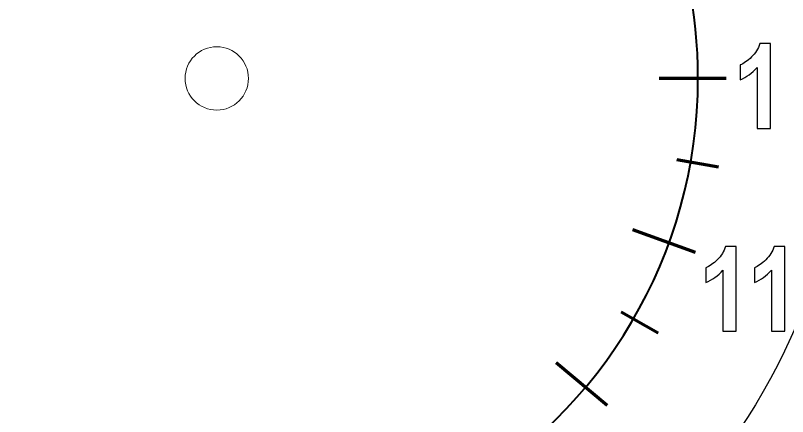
# Model space of a CAD drawing. Header units: inches. Extents: x -11.96 to -8.07, y 2.37 to 5.86.
# Drawn here: x -10.663 to -8.947, y 3.365 to 4.258 of the extents above; entities that cross this region are included whole.
import ezdxf

# ---------------------------------------------------------------- set-up
doc = ezdxf.new("R2010")
doc.units = ezdxf.units.IN
doc.header["$MEASUREMENT"] = 0
for name, color, linetype in [('Cut Vectors', 7, 'Continuous'), ('Disclaimer', 7, 'Continuous'), ('Gauge Face', 7, 'Continuous'), ('PCB Vectors', 7, 'Continuous')]:
    doc.layers.add(name, color=color, linetype=linetype)

msp = doc.modelspace()

# ---------------------------------------------------------------- linework, layer by layer
at = {"layer": 'Cut Vectors', "lineweight": 9}
msp.add_ellipse((-10.2158, 4.1179), major_axis=(0, 1.745), ratio=1, dxfattribs=at)
msp.add_ellipse((-10.2158, 4.1179), major_axis=(0, 1.745), ratio=1, dxfattribs=at)
msp.add_ellipse((-10.2158, 4.1179), major_axis=(0, 1.745), ratio=1, dxfattribs=at)
msp.add_ellipse((-10.2158, 4.1179), major_axis=(0, 1.745), ratio=1, dxfattribs=at)
msp.add_ellipse((-10.2158, 4.1179), major_axis=(0, 1.745), ratio=1, dxfattribs=at)
msp.add_ellipse((-10.2158, 4.1179), major_axis=(0, 1.745), ratio=1, dxfattribs=at)
msp.add_ellipse((-10.2158, 4.1179), major_axis=(0, 1.745), ratio=1, dxfattribs=at)
msp.add_ellipse((-10.2158, 4.1179), major_axis=(0, 1.745), ratio=1, dxfattribs=at)
msp.add_ellipse((-10.2158, 4.1179), major_axis=(0, 1.745), ratio=1, dxfattribs=at)
msp.add_ellipse((-10.2158, 4.1179), major_axis=(0, 1.745), ratio=1, dxfattribs=at)
msp.add_ellipse((-10.2158, 4.1179), major_axis=(0, 1.745), ratio=1, dxfattribs=at)
msp.add_ellipse((-10.2158, 4.1179), major_axis=(0, 1.745), ratio=1, dxfattribs=at)
msp.add_ellipse((-10.2158, 4.1179), major_axis=(0, 1.745), ratio=1, dxfattribs=at)
msp.add_ellipse((-10.2158, 4.1179), major_axis=(0, 1.745), ratio=1, dxfattribs=at)
msp.add_ellipse((-10.2158, 4.1179), major_axis=(0, 1.745), ratio=1, dxfattribs=at)
msp.add_ellipse((-10.2158, 4.1179), major_axis=(0, 1.745), ratio=1, dxfattribs=at)
msp.add_ellipse((-10.2158, 4.1179), major_axis=(0, 1.745), ratio=1, dxfattribs=at)
at = {"layer": 'Disclaimer'}
msp.add_ellipse((-10.2158, 4.1179), major_axis=(0, 1.4002), ratio=1, dxfattribs=at)
at = {"layer": 'Gauge Face', "lineweight": 40}
msp.add_open_spline([(-9.6809, 3.1913), (-9.3611, 3.3763), (-9.146, 3.722), (-9.146, 4.118), (-9.146, 4.7088), (-9.625, 5.1878), (-10.2159, 5.1878), (-10.8067, 5.1878), (-11.2857, 4.7088), (-11.2857, 4.118), (-11.2857, 3.722), (-11.0706, 3.3763), (-10.7508, 3.1913)], degree=3, knots=[0, 0, 0, 0, 0.25, 0.25, 0.25, 0.5, 0.5, 0.5, 0.75, 0.75, 0.75, 1, 1, 1, 1], dxfattribs=at)
at = {"layer": 'Gauge Face'}
for points in [[(-8.9848, 4.0066), (-8.9848, 4.0066), (-9.0145, 4.0066), (-9.0145, 4.0066), (-9.0145, 4.0066), (-9.0145, 4.1423), (-9.0145, 4.1423), (-9.0255, 4.1299), (-9.0381, 4.1207), (-9.0525, 4.115), (-9.0525, 4.115), (-9.0525, 4.1478), (-9.0525, 4.1478), (-9.0444, 4.1509), (-9.0357, 4.1569), (-9.0271, 4.1656), (-9.0182, 4.174), (-9.0121, 4.184), (-9.0087, 4.1953), (-9.0087, 4.1953), (-8.9848, 4.1953), (-8.9848, 4.1953), (-8.9848, 4.1953), (-8.9848, 4.0066), (-8.9848, 4.0066)], [(-9.0608, 3.5555), (-9.0608, 3.5555), (-9.0905, 3.5555), (-9.0905, 3.5555), (-9.0905, 3.5555), (-9.0905, 3.6912), (-9.0905, 3.6912), (-9.1015, 3.6789), (-9.1141, 3.6697), (-9.1285, 3.6639), (-9.1285, 3.6639), (-9.1285, 3.6967), (-9.1285, 3.6967), (-9.1204, 3.6998), (-9.1117, 3.7059), (-9.1031, 3.7145), (-9.0941, 3.7229), (-9.0881, 3.7329), (-9.0847, 3.7442), (-9.0847, 3.7442), (-9.0608, 3.7442), (-9.0608, 3.7442), (-9.0608, 3.7442), (-9.0608, 3.5555), (-9.0608, 3.5555)], [(-8.9529, 3.5555), (-8.9529, 3.5555), (-8.9826, 3.5555), (-8.9826, 3.5555), (-8.9826, 3.5555), (-8.9826, 3.6912), (-8.9826, 3.6912), (-8.9936, 3.6789), (-9.0062, 3.6697), (-9.0206, 3.6639), (-9.0206, 3.6639), (-9.0206, 3.6967), (-9.0206, 3.6967), (-9.0125, 3.6998), (-9.0038, 3.7059), (-8.9952, 3.7145), (-8.9863, 3.7229), (-8.9802, 3.7329), (-8.9768, 3.7442), (-8.9768, 3.7442), (-8.9529, 3.7442), (-8.9529, 3.7442), (-8.9529, 3.7442), (-8.9529, 3.5555), (-8.9529, 3.5555)]]:
    msp.add_open_spline(points, degree=3, knots=[0, 0, 0, 0, 0.125, 0.125, 0.125, 0.25, 0.25, 0.25, 0.375, 0.375, 0.375, 0.5, 0.5, 0.5, 0.625, 0.625, 0.625, 0.75, 0.75, 0.75, 0.875, 0.875, 0.875, 1, 1, 1, 1], dxfattribs=at)
at = {"layer": 'Gauge Face', "lineweight": 100}
for points in [[(-9.083, 4.1179), (-9.083, 4.1179), (-9.2321, 4.1179), (-9.2321, 4.1179)], [(-9.1931, 3.9376), (-9.1931, 3.9376), (-9.1001, 3.9212), (-9.1001, 3.9212)], [(-9.1513, 3.7305), (-9.1513, 3.7305), (-9.2909, 3.7813), (-9.2909, 3.7813)], [(-9.3164, 3.5987), (-9.3164, 3.5987), (-9.2347, 3.5515), (-9.2347, 3.5515)], [(-9.348, 3.3897), (-9.348, 3.3897), (-9.4615, 3.485), (-9.4615, 3.485)]]:
    msp.add_open_spline(points, degree=3, dxfattribs=at)
at = {"layer": 'PCB Vectors', "lineweight": 9}
msp.add_open_spline([(-10.2158, 4.0474), (-10.2548, 4.0474), (-10.2863, 4.079), (-10.2863, 4.1179), (-10.2863, 4.1569), (-10.2548, 4.1884), (-10.2158, 4.1884), (-10.1769, 4.1884), (-10.1453, 4.1569), (-10.1453, 4.1179), (-10.1453, 4.079), (-10.1769, 4.0474), (-10.2158, 4.0474)], degree=3, knots=[0, 0, 0, 0, 0.25, 0.25, 0.25, 0.5, 0.5, 0.5, 0.75, 0.75, 0.75, 1, 1, 1, 1], dxfattribs=at)

doc.saveas('drawing.dxf')
